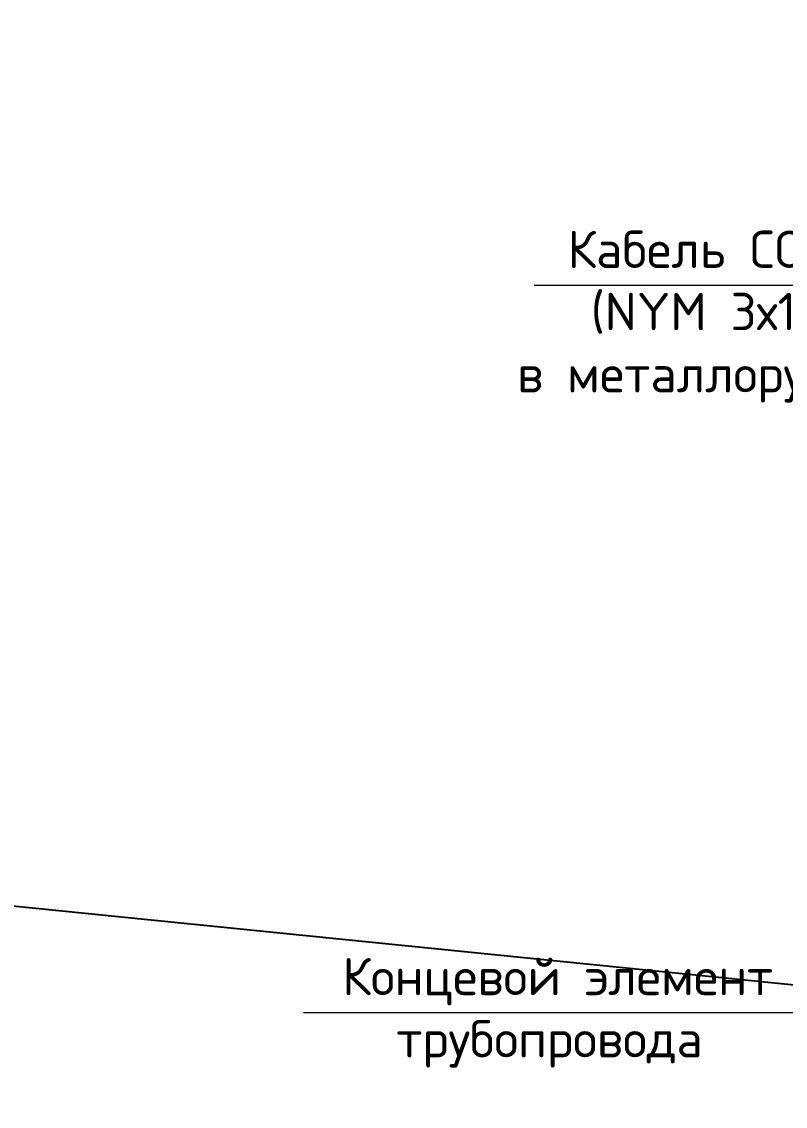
# Model space of a CAD drawing. Header units: millimetres. Extents: x -112426 to 6776, y 1218 to 38707.
# Drawn here: x 5103.9 to 5175.5, y 1489.5 to 1591.2 of the extents above; entities that cross this region are included whole.
import ezdxf

# ---------------------------------------------------------------- set-up
doc = ezdxf.new("R2010")
doc.units = ezdxf.units.MM
doc.layers.add('12  Размер', color=7, linetype='Continuous', lineweight=20)
doc.layers.add('6 Текст обычный', color=4, linetype='Continuous', lineweight=30)
doc.styles.add('-ISOCPEUR-', font='isocpeur.ttf')

msp = doc.modelspace()

# ---------------------------------------------------------------- linework, layer by layer
msp.add_line((1022.192, 1920.504), (6776.04, 1339.375))
at = {"layer": '12  Размер', "color": 7, "ltscale": 0.5}
for p, q in [((5151.945, 1566.532), (5188.936, 1566.532)), ((5130.308, 1498.34), (5176.75, 1498.34))]:
    msp.add_line(p, q, dxfattribs=at)

# ---------------------------------------------------------------- texts
at = {"layer": '6 Текст обычный', "color": 7, "char_height": 3.5, "attachment_point": 1, "style": '-ISOCPEUR-'}
for s, width, insert in [('\\pi4.78441;Кабель СОДК \\P\\pi6.97191;(NYM 3х1,5)\\P\\pi0.05941;в металлорукаве', 37.56883, (5150.287, 1571.654)), ('\\pi3.85212;Концевой элемент \\P\\pi8.92712;трубопровода', 47.60424, (5130.09, 1503.463))]:
    msp.add_mtext_dynamic_manual_height_columns(s, width=width, gutter_width=12.5, heights=[0], dxfattribs=dict(at, insert=insert))

doc.saveas('drawing.dxf')
